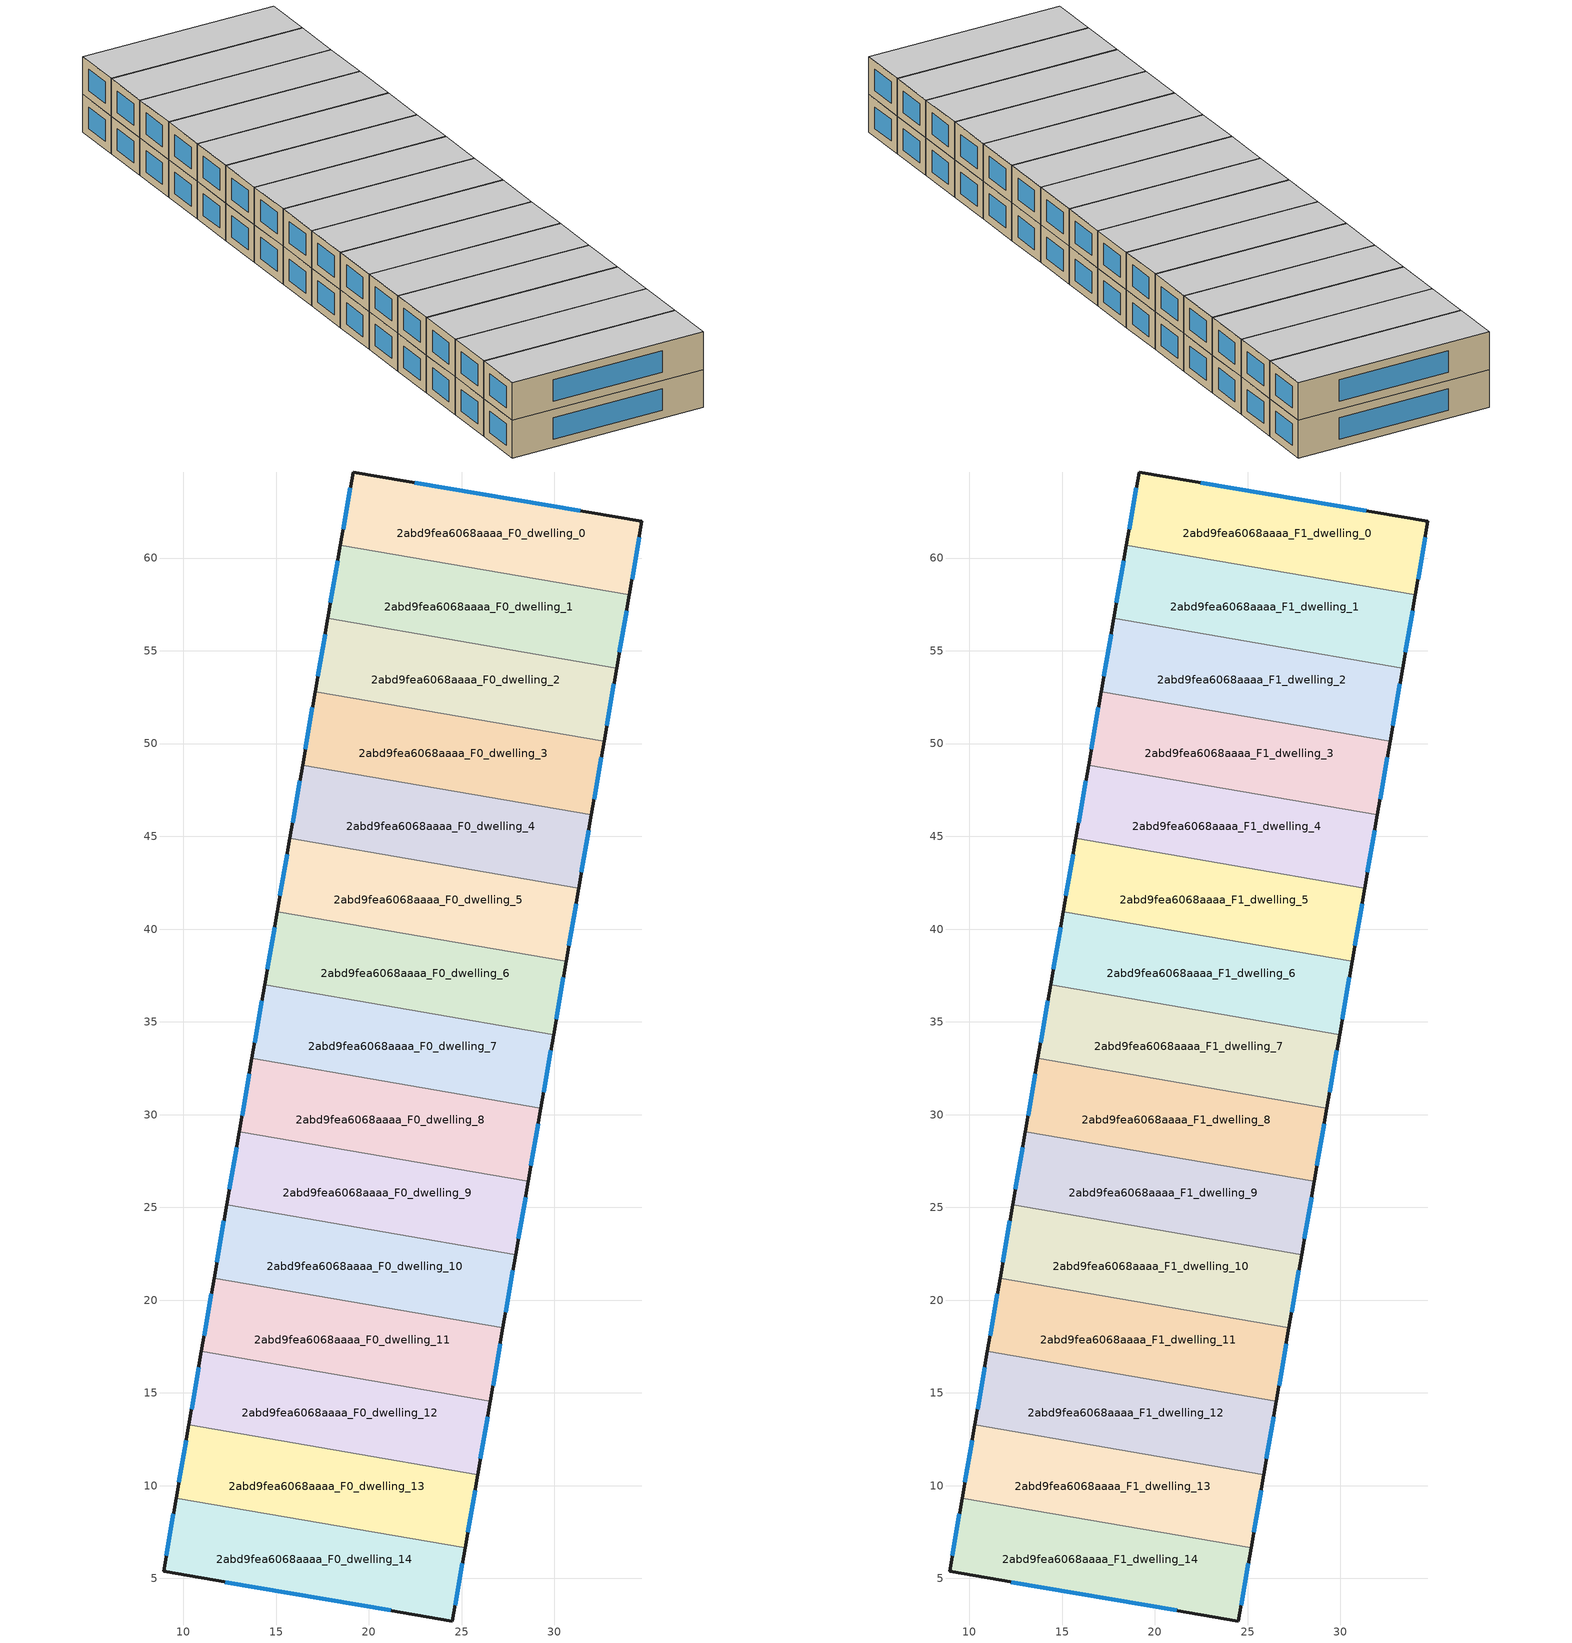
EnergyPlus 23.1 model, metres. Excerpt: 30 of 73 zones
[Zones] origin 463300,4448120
2abd9fea6068aaaa_F0_dwelling_0
 floor ground (EU_floor_Construction): 34.72,61.98 34.03,58.01 18.46,60.7 19.14,64.64 z0
 wall outside (EU_wall_Construction): 34.03,58.01 34.72,61.98 19.14,64.64 18.46,60.7 z0:3
 wall to 2abd9fea6068aaaa_F0_dwelling_1 (EU_wall_Construction): 18.46,60.7 34.03,58.01 z0:3
 window (EU_Window_Construction): 19,63.79 18.61,61.54 / 31.38,62.55 22.48,64.07 / 34.18,58.86 34.57,61.13 z0.64:2.36
2abd9fea6068aaaa_F0_dwelling_1
 floor ground (EU_floor_Construction): 34.03,58.01 33.35,54.06 17.78,56.75 18.46,60.7 z0
 wall outside (EU_wall_Construction): 33.35,54.06 34.03,58.01 / 18.46,60.7 17.78,56.75 z0:3
 wall to 2abd9fea6068aaaa_F0_dwelling_2 (EU_wall_Construction): 17.78,56.75 33.35,54.06 z0:3
 window (EU_Window_Construction): 33.5,54.91 33.89,57.17 / 18.32,59.85 17.93,57.59 z0.64:2.36
2abd9fea6068aaaa_F0_dwelling_10
 floor ground (EU_floor_Construction): 27.91,22.46 27.22,18.51 11.65,21.19 12.33,25.14 z0
 wall outside (EU_wall_Construction): 27.22,18.51 27.91,22.46 / 12.33,25.14 11.65,21.19 z0:3
 wall to 2abd9fea6068aaaa_F0_dwelling_9 (EU_wall_Construction): 27.91,22.46 12.33,25.14 z0:3
 wall to 2abd9fea6068aaaa_F0_dwelling_11 (EU_wall_Construction): 11.65,21.19 27.22,18.51 z0:3
 window (EU_Window_Construction): 27.37,19.35 27.76,21.61 / 12.19,24.29 11.8,22.04 z0.64:2.36
2abd9fea6068aaaa_F0_dwelling_11
 floor ground (EU_floor_Construction): 27.22,18.51 26.54,14.55 10.97,17.24 11.65,21.19 z0
 wall outside (EU_wall_Construction): 26.54,14.55 27.22,18.51 / 11.65,21.19 10.97,17.24 z0:3
 wall to 2abd9fea6068aaaa_F0_dwelling_12 (EU_wall_Construction): 10.97,17.24 26.54,14.55 z0:3
 window (EU_Window_Construction): 26.69,15.4 27.08,17.66 / 11.51,20.34 11.12,18.09 z0.64:2.36
2abd9fea6068aaaa_F0_dwelling_12
 floor ground (EU_floor_Construction): 26.54,14.55 25.86,10.61 10.29,13.29 10.97,17.24 z0
 wall outside (EU_wall_Construction): 25.86,10.61 26.54,14.55 / 10.97,17.24 10.29,13.29 z0:3
 wall to 2abd9fea6068aaaa_F0_dwelling_13 (EU_wall_Construction): 10.29,13.29 25.86,10.61 z0:3
 window (EU_Window_Construction): 26.01,11.45 26.4,13.71 / 10.83,16.39 10.44,14.14 z0.64:2.36
2abd9fea6068aaaa_F0_dwelling_13
 floor ground (EU_floor_Construction): 25.86,10.61 25.18,6.65 9.61,9.34 10.29,13.29 z0
 wall outside (EU_wall_Construction): 25.18,6.65 25.86,10.61 / 10.29,13.29 9.61,9.34 z0:3
 wall to 2abd9fea6068aaaa_F0_dwelling_14 (EU_wall_Construction): 9.61,9.34 25.18,6.65 z0:3
 window (EU_Window_Construction): 25.33,7.5 25.72,9.76 / 10.14,12.44 9.75,10.18 z0.64:2.36
2abd9fea6068aaaa_F0_dwelling_14
 floor ground (EU_floor_Construction): 25.18,6.65 24.5,2.71 8.93,5.38 9.61,9.34 z0
 wall outside (EU_wall_Construction): 9.61,9.34 8.93,5.38 24.5,2.71 25.18,6.65 z0:3
 window (EU_Window_Construction): 24.65,3.55 25.04,5.81 / 12.26,4.81 21.17,3.28 / 9.46,8.49 9.07,6.23 z0.64:2.36
2abd9fea6068aaaa_F0_dwelling_2
 floor ground (EU_floor_Construction): 33.35,54.06 32.67,50.11 17.1,52.8 17.78,56.75 z0
 wall outside (EU_wall_Construction): 32.67,50.11 33.35,54.06 / 17.78,56.75 17.1,52.8 z0:3
 wall to 2abd9fea6068aaaa_F0_dwelling_3 (EU_wall_Construction): 17.1,52.8 32.67,50.11 z0:3
 window (EU_Window_Construction): 32.82,50.96 33.21,53.22 / 17.64,55.9 17.25,53.64 z0.64:2.36
2abd9fea6068aaaa_F0_dwelling_3
 floor ground (EU_floor_Construction): 32.67,50.11 31.99,46.16 16.42,48.84 17.1,52.8 z0
 wall outside (EU_wall_Construction): 31.99,46.16 32.67,50.11 / 17.1,52.8 16.42,48.84 z0:3
 wall to 2abd9fea6068aaaa_F0_dwelling_4 (EU_wall_Construction): 16.42,48.84 31.99,46.16 z0:3
 window (EU_Window_Construction): 32.14,47.01 32.53,49.27 / 16.95,51.95 16.56,49.69 z0.64:2.36
2abd9fea6068aaaa_F0_dwelling_4
 floor ground (EU_floor_Construction): 31.99,46.16 31.31,42.21 15.74,44.89 16.42,48.84 z0
 wall outside (EU_wall_Construction): 31.31,42.21 31.99,46.16 / 16.42,48.84 15.74,44.89 z0:3
 wall to 2abd9fea6068aaaa_F0_dwelling_5 (EU_wall_Construction): 15.74,44.89 31.31,42.21 z0:3
 window (EU_Window_Construction): 31.46,43.06 31.84,45.32 / 16.27,48 15.88,45.74 z0.64:2.36
2abd9fea6068aaaa_F0_dwelling_5
 floor ground (EU_floor_Construction): 31.31,42.21 30.63,38.26 15.06,40.94 15.74,44.89 z0
 wall outside (EU_wall_Construction): 30.63,38.26 31.31,42.21 / 15.74,44.89 15.06,40.94 z0:3
 wall to 2abd9fea6068aaaa_F0_dwelling_6 (EU_wall_Construction): 15.06,40.94 30.63,38.26 z0:3
 window (EU_Window_Construction): 30.77,39.11 31.16,41.36 / 15.59,44.05 15.2,41.79 z0.64:2.36
2abd9fea6068aaaa_F0_dwelling_6
 floor ground (EU_floor_Construction): 30.63,38.26 29.95,34.31 14.38,36.99 15.06,40.94 z0
 wall outside (EU_wall_Construction): 29.95,34.31 30.63,38.26 / 15.06,40.94 14.38,36.99 z0:3
 wall to 2abd9fea6068aaaa_F0_dwelling_7 (EU_wall_Construction): 14.38,36.99 29.95,34.31 z0:3
 window (EU_Window_Construction): 30.09,35.16 30.48,37.41 / 14.91,40.1 14.52,37.84 z0.64:2.36
2abd9fea6068aaaa_F0_dwelling_7
 floor ground (EU_floor_Construction): 29.95,34.31 29.27,30.36 13.7,33.04 14.38,36.99 z0
 wall outside (EU_wall_Construction): 29.27,30.36 29.95,34.31 / 14.38,36.99 13.7,33.04 z0:3
 wall to 2abd9fea6068aaaa_F0_dwelling_8 (EU_wall_Construction): 13.7,33.04 29.27,30.36 z0:3
 window (EU_Window_Construction): 29.41,31.2 29.8,33.46 / 14.23,36.15 13.84,33.89 z0.64:2.36
2abd9fea6068aaaa_F0_dwelling_8
 floor ground (EU_floor_Construction): 29.27,30.36 28.59,26.41 13.01,29.09 13.7,33.04 z0
 wall outside (EU_wall_Construction): 28.59,26.41 29.27,30.36 / 13.7,33.04 13.01,29.09 z0:3
 wall to 2abd9fea6068aaaa_F0_dwelling_9 (EU_wall_Construction): 13.01,29.09 28.59,26.41 z0:3
 window (EU_Window_Construction): 28.73,27.25 29.12,29.51 / 13.55,32.2 13.16,29.94 z0.64:2.36
2abd9fea6068aaaa_F0_dwelling_9
 floor ground (EU_floor_Construction): 28.59,26.41 27.91,22.46 12.33,25.14 13.01,29.09 z0
 wall outside (EU_wall_Construction): 27.91,22.46 28.59,26.41 / 13.01,29.09 12.33,25.14 z0:3
 window (EU_Window_Construction): 28.05,23.3 28.44,25.56 / 12.87,28.25 12.48,25.99 z0.64:2.36
2abd9fea6068aaaa_F1_dwelling_0
 floor to 2abd9fea6068aaaa_F0_dwelling_0 (EU_floor_Construction): 34.72,61.98 34.03,58.01 18.46,60.7 19.14,64.64 z3
 wall outside (EU_wall_Construction): 34.03,58.01 34.72,61.98 19.14,64.64 18.46,60.7 z3:6
 wall to 2abd9fea6068aaaa_F1_dwelling_1 (EU_wall_Construction): 18.46,60.7 34.03,58.01 z3:6
 window (EU_Window_Construction): 19,63.79 18.61,61.54 / 31.38,62.55 22.48,64.07 / 34.18,58.86 34.57,61.13 z3.64:5.36
 ceiling to 2abd9fea6068aaaa_F2_dwelling_0 (EU_floor_Construction): 34.03,58.01 34.72,61.98 19.14,64.64 18.46,60.7 z6
2abd9fea6068aaaa_F1_dwelling_1
 floor to 2abd9fea6068aaaa_F0_dwelling_1 (EU_floor_Construction): 34.03,58.01 33.35,54.06 17.78,56.75 18.46,60.7 z3
 wall outside (EU_wall_Construction): 33.35,54.06 34.03,58.01 / 18.46,60.7 17.78,56.75 z3:6
 wall to 2abd9fea6068aaaa_F1_dwelling_2 (EU_wall_Construction): 17.78,56.75 33.35,54.06 z3:6
 window (EU_Window_Construction): 33.5,54.91 33.89,57.17 / 18.32,59.85 17.93,57.59 z3.64:5.36
 ceiling to 2abd9fea6068aaaa_F2_dwelling_1 (EU_floor_Construction): 33.35,54.06 34.03,58.01 18.46,60.7 17.78,56.75 z6
2abd9fea6068aaaa_F1_dwelling_10
 floor to 2abd9fea6068aaaa_F0_dwelling_10 (EU_floor_Construction): 27.91,22.46 27.22,18.51 11.65,21.19 12.33,25.14 z3
 wall outside (EU_wall_Construction): 27.22,18.51 27.91,22.46 / 12.33,25.14 11.65,21.19 z3:6
 wall to 2abd9fea6068aaaa_F1_dwelling_9 (EU_wall_Construction): 27.91,22.46 12.33,25.14 z3:6
 wall to 2abd9fea6068aaaa_F1_dwelling_11 (EU_wall_Construction): 11.65,21.19 27.22,18.51 z3:6
 window (EU_Window_Construction): 27.37,19.35 27.76,21.61 / 12.19,24.29 11.8,22.04 z3.64:5.36
 ceiling to 2abd9fea6068aaaa_F2_dwelling_10 (EU_floor_Construction): 27.22,18.51 27.91,22.46 12.33,25.14 11.65,21.19 z6
2abd9fea6068aaaa_F1_dwelling_11
 floor to 2abd9fea6068aaaa_F0_dwelling_11 (EU_floor_Construction): 27.22,18.51 26.54,14.55 10.97,17.24 11.65,21.19 z3
 wall outside (EU_wall_Construction): 26.54,14.55 27.22,18.51 / 11.65,21.19 10.97,17.24 z3:6
 wall to 2abd9fea6068aaaa_F1_dwelling_12 (EU_wall_Construction): 10.97,17.24 26.54,14.55 z3:6
 window (EU_Window_Construction): 26.69,15.4 27.08,17.66 / 11.51,20.34 11.12,18.09 z3.64:5.36
 ceiling to 2abd9fea6068aaaa_F2_dwelling_11 (EU_floor_Construction): 26.54,14.55 27.22,18.51 11.65,21.19 10.97,17.24 z6
2abd9fea6068aaaa_F1_dwelling_12
 floor to 2abd9fea6068aaaa_F0_dwelling_12 (EU_floor_Construction): 26.54,14.55 25.86,10.61 10.29,13.29 10.97,17.24 z3
 wall outside (EU_wall_Construction): 25.86,10.61 26.54,14.55 / 10.97,17.24 10.29,13.29 z3:6
 wall to 2abd9fea6068aaaa_F1_dwelling_13 (EU_wall_Construction): 10.29,13.29 25.86,10.61 z3:6
 window (EU_Window_Construction): 26.01,11.45 26.4,13.71 / 10.83,16.39 10.44,14.14 z3.64:5.36
 ceiling to 2abd9fea6068aaaa_F2_dwelling_12 (EU_floor_Construction): 25.86,10.61 26.54,14.55 10.97,17.24 10.29,13.29 z6
2abd9fea6068aaaa_F1_dwelling_13
 floor to 2abd9fea6068aaaa_F0_dwelling_13 (EU_floor_Construction): 25.86,10.61 25.18,6.65 9.61,9.34 10.29,13.29 z3
 wall outside (EU_wall_Construction): 25.18,6.65 25.86,10.61 / 10.29,13.29 9.61,9.34 z3:6
 wall to 2abd9fea6068aaaa_F1_dwelling_14 (EU_wall_Construction): 9.61,9.34 25.18,6.65 z3:6
 window (EU_Window_Construction): 25.33,7.5 25.72,9.76 / 10.14,12.44 9.75,10.18 z3.64:5.36
 ceiling to 2abd9fea6068aaaa_F2_dwelling_13 (EU_floor_Construction): 25.18,6.65 25.86,10.61 10.29,13.29 9.61,9.34 z6
2abd9fea6068aaaa_F1_dwelling_14
 floor to 2abd9fea6068aaaa_F0_dwelling_14 (EU_floor_Construction): 25.18,6.65 24.5,2.71 8.93,5.38 9.61,9.34 z3
 wall outside (EU_wall_Construction): 9.61,9.34 8.93,5.38 24.5,2.71 25.18,6.65 z3:6
 window (EU_Window_Construction): 24.65,3.55 25.04,5.81 / 12.26,4.81 21.17,3.28 / 9.46,8.49 9.07,6.23 z3.64:5.36
 ceiling to 2abd9fea6068aaaa_F2_dwelling_14 (EU_floor_Construction): 24.5,2.71 25.18,6.65 9.61,9.34 8.93,5.38 z6
2abd9fea6068aaaa_F1_dwelling_2
 floor to 2abd9fea6068aaaa_F0_dwelling_2 (EU_floor_Construction): 33.35,54.06 32.67,50.11 17.1,52.8 17.78,56.75 z3
 wall outside (EU_wall_Construction): 32.67,50.11 33.35,54.06 / 17.78,56.75 17.1,52.8 z3:6
 wall to 2abd9fea6068aaaa_F1_dwelling_3 (EU_wall_Construction): 17.1,52.8 32.67,50.11 z3:6
 window (EU_Window_Construction): 32.82,50.96 33.21,53.22 / 17.64,55.9 17.25,53.64 z3.64:5.36
 ceiling to 2abd9fea6068aaaa_F2_dwelling_2 (EU_floor_Construction): 32.67,50.11 33.35,54.06 17.78,56.75 17.1,52.8 z6
2abd9fea6068aaaa_F1_dwelling_3
 floor to 2abd9fea6068aaaa_F0_dwelling_3 (EU_floor_Construction): 32.67,50.11 31.99,46.16 16.42,48.84 17.1,52.8 z3
 wall outside (EU_wall_Construction): 31.99,46.16 32.67,50.11 / 17.1,52.8 16.42,48.84 z3:6
 wall to 2abd9fea6068aaaa_F1_dwelling_4 (EU_wall_Construction): 16.42,48.84 31.99,46.16 z3:6
 window (EU_Window_Construction): 32.14,47.01 32.53,49.27 / 16.95,51.95 16.56,49.69 z3.64:5.36
 ceiling to 2abd9fea6068aaaa_F2_dwelling_3 (EU_floor_Construction): 31.99,46.16 32.67,50.11 17.1,52.8 16.42,48.84 z6
2abd9fea6068aaaa_F1_dwelling_4
 floor to 2abd9fea6068aaaa_F0_dwelling_4 (EU_floor_Construction): 31.99,46.16 31.31,42.21 15.74,44.89 16.42,48.84 z3
 wall outside (EU_wall_Construction): 31.31,42.21 31.99,46.16 / 16.42,48.84 15.74,44.89 z3:6
 wall to 2abd9fea6068aaaa_F1_dwelling_5 (EU_wall_Construction): 15.74,44.89 31.31,42.21 z3:6
 window (EU_Window_Construction): 31.46,43.06 31.84,45.32 / 16.27,48 15.88,45.74 z3.64:5.36
 ceiling to 2abd9fea6068aaaa_F2_dwelling_4 (EU_floor_Construction): 31.31,42.21 31.99,46.16 16.42,48.84 15.74,44.89 z6
2abd9fea6068aaaa_F1_dwelling_5
 floor to 2abd9fea6068aaaa_F0_dwelling_5 (EU_floor_Construction): 31.31,42.21 30.63,38.26 15.06,40.94 15.74,44.89 z3
 wall outside (EU_wall_Construction): 30.63,38.26 31.31,42.21 / 15.74,44.89 15.06,40.94 z3:6
 wall to 2abd9fea6068aaaa_F1_dwelling_6 (EU_wall_Construction): 15.06,40.94 30.63,38.26 z3:6
 window (EU_Window_Construction): 30.77,39.11 31.16,41.36 / 15.59,44.05 15.2,41.79 z3.64:5.36
 ceiling to 2abd9fea6068aaaa_F2_dwelling_5 (EU_floor_Construction): 30.63,38.26 31.31,42.21 15.74,44.89 15.06,40.94 z6
2abd9fea6068aaaa_F1_dwelling_6
 floor to 2abd9fea6068aaaa_F0_dwelling_6 (EU_floor_Construction): 30.63,38.26 29.95,34.31 14.38,36.99 15.06,40.94 z3
 wall outside (EU_wall_Construction): 29.95,34.31 30.63,38.26 / 15.06,40.94 14.38,36.99 z3:6
 wall to 2abd9fea6068aaaa_F1_dwelling_7 (EU_wall_Construction): 14.38,36.99 29.95,34.31 z3:6
 window (EU_Window_Construction): 30.09,35.16 30.48,37.41 / 14.91,40.1 14.52,37.84 z3.64:5.36
 ceiling to 2abd9fea6068aaaa_F2_dwelling_6 (EU_floor_Construction): 29.95,34.31 30.63,38.26 15.06,40.94 14.38,36.99 z6
2abd9fea6068aaaa_F1_dwelling_7
 floor to 2abd9fea6068aaaa_F0_dwelling_7 (EU_floor_Construction): 29.95,34.31 29.27,30.36 13.7,33.04 14.38,36.99 z3
 wall outside (EU_wall_Construction): 29.27,30.36 29.95,34.31 / 14.38,36.99 13.7,33.04 z3:6
 wall to 2abd9fea6068aaaa_F1_dwelling_8 (EU_wall_Construction): 13.7,33.04 29.27,30.36 z3:6
 window (EU_Window_Construction): 29.41,31.2 29.8,33.46 / 14.23,36.15 13.84,33.89 z3.64:5.36
 ceiling to 2abd9fea6068aaaa_F2_dwelling_7 (EU_floor_Construction): 29.27,30.36 29.95,34.31 14.38,36.99 13.7,33.04 z6
2abd9fea6068aaaa_F1_dwelling_8
 floor to 2abd9fea6068aaaa_F0_dwelling_8 (EU_floor_Construction): 29.27,30.36 28.59,26.41 13.01,29.09 13.7,33.04 z3
 wall outside (EU_wall_Construction): 28.59,26.41 29.27,30.36 / 13.7,33.04 13.01,29.09 z3:6
 wall to 2abd9fea6068aaaa_F1_dwelling_9 (EU_wall_Construction): 13.01,29.09 28.59,26.41 z3:6
 window (EU_Window_Construction): 28.73,27.25 29.12,29.51 / 13.55,32.2 13.16,29.94 z3.64:5.36
 ceiling to 2abd9fea6068aaaa_F2_dwelling_8 (EU_floor_Construction): 28.59,26.41 29.27,30.36 13.7,33.04 13.01,29.09 z6
2abd9fea6068aaaa_F1_dwelling_9
 floor to 2abd9fea6068aaaa_F0_dwelling_9 (EU_floor_Construction): 28.59,26.41 27.91,22.46 12.33,25.14 13.01,29.09 z3
 wall outside (EU_wall_Construction): 27.91,22.46 28.59,26.41 / 13.01,29.09 12.33,25.14 z3:6
 window (EU_Window_Construction): 28.05,23.3 28.44,25.56 / 12.87,28.25 12.48,25.99 z3.64:5.36
 ceiling to 2abd9fea6068aaaa_F2_dwelling_9 (EU_floor_Construction): 27.91,22.46 28.59,26.41 13.01,29.09 12.33,25.14 z6
[Building]
EU S2 Campaign: North Axis=0; Terrain=City; Solar Distribution=FullExterior
[Site:Location]
Yerevan-Zvartnots.Intl.AP: Latitude=40.15; Longitude=44.383; Time Zone=4; Elevation=854
[SizingPeriod:WeatherFileDays]
AnnualSizingPeriod: Begin Month=1; Begin Day of Month=1; End Month=12; End Day of Month=31; Day of Week for Start Day=Monday; Use Weather File Daylight Saving Period=No; Use Weather File Rain and Snow Indicators=No
[MATERIAL]
EU_InternalMass_Material: Roughness=MediumRough; Thickness=0.1; Conductivity=1; Density=1800; Specific Heat=900; Thermal Absorptance=0.9; Solar Absorptance=0.7; Visible Absorptance=0.7
[MATERIAL:NOMASS] Roughness=MediumRough; Thermal Absorptance=0.9; Solar Absorptance=0.7; Visible Absorptance=0.7
Name | Thermal Resistance
EU_wall_NoMass | 1.05043
EU_floor_NoMass | 0.478065
[WINDOWMATERIAL:SIMPLEGLAZINGSYSTEM]
EU_Window_SimpleGlazing: UFactor=2.5566; Solar Heat Gain Coefficient=0.75; Visible Transmittance=0.75
[CONSTRUCTION]
EU_wall_Construction: EU_wall_NoMass
EU_floor_Construction: EU_floor_NoMass
EU_Window_Construction: EU_Window_SimpleGlazing
EU_InternalMass_Construction: EU_InternalMass_Material
[ZONE] Type=1; Multiplier=1; Ceiling Height=autocalculate; Floor Area=autocalculate; Part of Total Floor Area=Yes
Name | Volume
2abd9fea6068aaaa_F0_dwelling_0; 2abd9fea6068aaaa_F1_dwelling_0; 2abd9fea6068aaaa_F0_dwelling_4; 2abd9fea6068aaaa_F1_dwelling_4 | 190.046
2abd9fea6068aaaa_F0_dwelling_1; 2abd9fea6068aaaa_F1_dwelling_1; 2abd9fea6068aaaa_F0_dwelling_3; 2abd9fea6068aaaa_F1_dwelling_3 | 190.045
2abd9fea6068aaaa_F0_dwelling_10; 2abd9fea6068aaaa_F1_dwelling_10; 2abd9fea6068aaaa_F0_dwelling_6; 2abd9fea6068aaaa_F1_dwelling_6 | 190.059
2abd9fea6068aaaa_F0_dwelling_11; 2abd9fea6068aaaa_F1_dwelling_11 | 190.06
2abd9fea6068aaaa_F0_dwelling_12; 2abd9fea6068aaaa_F1_dwelling_12 | 190.024
2abd9fea6068aaaa_F0_dwelling_13; 2abd9fea6068aaaa_F1_dwelling_13 | 190.07
2abd9fea6068aaaa_F0_dwelling_14; 2abd9fea6068aaaa_F1_dwelling_14 | 190.048
2abd9fea6068aaaa_F0_dwelling_2; 2abd9fea6068aaaa_F1_dwelling_2 | 190.044
2abd9fea6068aaaa_F0_dwelling_5; 2abd9fea6068aaaa_F1_dwelling_5 | 190.034
2abd9fea6068aaaa_F0_dwelling_7; 2abd9fea6068aaaa_F1_dwelling_7; 2abd9fea6068aaaa_F0_dwelling_9; 2abd9fea6068aaaa_F1_dwelling_9 | 190.058
2abd9fea6068aaaa_F0_dwelling_8; 2abd9fea6068aaaa_F1_dwelling_8 | 190.012
[INTERNALMASS] Construction=EU_InternalMass_Construction
Name | Zone or ZoneList | Surface Area
2abd9fea6068aaaa_F0_dwelling_0_EU_InternalMass | 2abd9fea6068aaaa_F0_dwelling_0 | 63.3486
2abd9fea6068aaaa_F0_dwelling_1_EU_InternalMass | 2abd9fea6068aaaa_F0_dwelling_1 | 63.3481
2abd9fea6068aaaa_F0_dwelling_2_EU_InternalMass | 2abd9fea6068aaaa_F0_dwelling_2 | 63.3481
2abd9fea6068aaaa_F0_dwelling_3_EU_InternalMass | 2abd9fea6068aaaa_F0_dwelling_3 | 63.3481
2abd9fea6068aaaa_F0_dwelling_4_EU_InternalMass | 2abd9fea6068aaaa_F0_dwelling_4 | 63.3488
2abd9fea6068aaaa_F0_dwelling_5_EU_InternalMass | 2abd9fea6068aaaa_F0_dwelling_5 | 63.3446
2abd9fea6068aaaa_F0_dwelling_6_EU_InternalMass | 2abd9fea6068aaaa_F0_dwelling_6 | 63.3528
2abd9fea6068aaaa_F0_dwelling_7_EU_InternalMass | 2abd9fea6068aaaa_F0_dwelling_7 | 63.3528
2abd9fea6068aaaa_F0_dwelling_8_EU_InternalMass | 2abd9fea6068aaaa_F0_dwelling_8 | 63.3372
2abd9fea6068aaaa_F0_dwelling_9_EU_InternalMass | 2abd9fea6068aaaa_F0_dwelling_9 | 63.3528
2abd9fea6068aaaa_F0_dwelling_10_EU_InternalMass | 2abd9fea6068aaaa_F0_dwelling_10 | 63.3528
2abd9fea6068aaaa_F0_dwelling_11_EU_InternalMass | 2abd9fea6068aaaa_F0_dwelling_11 | 63.3534
2abd9fea6068aaaa_F0_dwelling_12_EU_InternalMass | 2abd9fea6068aaaa_F0_dwelling_12 | 63.3412
2abd9fea6068aaaa_F0_dwelling_13_EU_InternalMass | 2abd9fea6068aaaa_F0_dwelling_13 | 63.3567
2abd9fea6068aaaa_F0_dwelling_14_EU_InternalMass | 2abd9fea6068aaaa_F0_dwelling_14 | 63.3491
2abd9fea6068aaaa_F1_dwelling_0_EU_InternalMass | 2abd9fea6068aaaa_F1_dwelling_0 | 63.3486
2abd9fea6068aaaa_F1_dwelling_1_EU_InternalMass | 2abd9fea6068aaaa_F1_dwelling_1 | 63.3481
2abd9fea6068aaaa_F1_dwelling_2_EU_InternalMass | 2abd9fea6068aaaa_F1_dwelling_2 | 63.3481
2abd9fea6068aaaa_F1_dwelling_3_EU_InternalMass | 2abd9fea6068aaaa_F1_dwelling_3 | 63.3481
2abd9fea6068aaaa_F1_dwelling_4_EU_InternalMass | 2abd9fea6068aaaa_F1_dwelling_4 | 63.3488
2abd9fea6068aaaa_F1_dwelling_5_EU_InternalMass | 2abd9fea6068aaaa_F1_dwelling_5 | 63.3446
2abd9fea6068aaaa_F1_dwelling_6_EU_InternalMass | 2abd9fea6068aaaa_F1_dwelling_6 | 63.3528
2abd9fea6068aaaa_F1_dwelling_7_EU_InternalMass | 2abd9fea6068aaaa_F1_dwelling_7 | 63.3528
2abd9fea6068aaaa_F1_dwelling_8_EU_InternalMass | 2abd9fea6068aaaa_F1_dwelling_8 | 63.3372
2abd9fea6068aaaa_F1_dwelling_9_EU_InternalMass | 2abd9fea6068aaaa_F1_dwelling_9 | 63.3528
2abd9fea6068aaaa_F1_dwelling_10_EU_InternalMass | 2abd9fea6068aaaa_F1_dwelling_10 | 63.3528
2abd9fea6068aaaa_F1_dwelling_11_EU_InternalMass | 2abd9fea6068aaaa_F1_dwelling_11 | 63.3534
2abd9fea6068aaaa_F1_dwelling_12_EU_InternalMass | 2abd9fea6068aaaa_F1_dwelling_12 | 63.3412
2abd9fea6068aaaa_F1_dwelling_13_EU_InternalMass | 2abd9fea6068aaaa_F1_dwelling_13 | 63.3567
2abd9fea6068aaaa_F1_dwelling_14_EU_InternalMass | 2abd9fea6068aaaa_F1_dwelling_14 | 63.3491
[OTHEREQUIPMENT] Fuel Type=Electricity; Design Level Calculation Method=Watts/Area; Power per Zone Floor Area=1; Fraction Latent=0; Fraction Radiant=0; Fraction Lost=0; Carbon Dioxide Generation Rate=0; EndUse Subcategory=EU_Step8_InternalGains
Name | Zone or ZoneList or Space or SpaceList | Schedule
EU_Step8_InternalGain_2abd9fea6068aaaa_F0_dwelling_0_f000 | 2abd9fea6068aaaa_F0_dwelling_0 | EU_Step8_GainSchedule_2abd9fea6068aaaa_F0_dwelling_0_f000
EU_Step8_InternalGain_2abd9fea6068aaaa_F0_dwelling_1_f000 | 2abd9fea6068aaaa_F0_dwelling_1 | EU_Step8_GainSchedule_2abd9fea6068aaaa_F0_dwelling_1_f000
EU_Step8_InternalGain_2abd9fea6068aaaa_F0_dwelling_2_f000 | 2abd9fea6068aaaa_F0_dwelling_2 | EU_Step8_GainSchedule_2abd9fea6068aaaa_F0_dwelling_2_f000
EU_Step8_InternalGain_2abd9fea6068aaaa_F0_dwelling_3_f000 | 2abd9fea6068aaaa_F0_dwelling_3 | EU_Step8_GainSchedule_2abd9fea6068aaaa_F0_dwelling_3_f000
EU_Step8_InternalGain_2abd9fea6068aaaa_F0_dwelling_4_f000 | 2abd9fea6068aaaa_F0_dwelling_4 | EU_Step8_GainSchedule_2abd9fea6068aaaa_F0_dwelling_4_f000
EU_Step8_InternalGain_2abd9fea6068aaaa_F0_dwelling_5_f000 | 2abd9fea6068aaaa_F0_dwelling_5 | EU_Step8_GainSchedule_2abd9fea6068aaaa_F0_dwelling_5_f000
EU_Step8_InternalGain_2abd9fea6068aaaa_F0_dwelling_6_f000 | 2abd9fea6068aaaa_F0_dwelling_6 | EU_Step8_GainSchedule_2abd9fea6068aaaa_F0_dwelling_6_f000
EU_Step8_InternalGain_2abd9fea6068aaaa_F0_dwelling_7_f000 | 2abd9fea6068aaaa_F0_dwelling_7 | EU_Step8_GainSchedule_2abd9fea6068aaaa_F0_dwelling_7_f000
EU_Step8_InternalGain_2abd9fea6068aaaa_F0_dwelling_8_f000 | 2abd9fea6068aaaa_F0_dwelling_8 | EU_Step8_GainSchedule_2abd9fea6068aaaa_F0_dwelling_8_f000
EU_Step8_InternalGain_2abd9fea6068aaaa_F0_dwelling_9_f000 | 2abd9fea6068aaaa_F0_dwelling_9 | EU_Step8_GainSchedule_2abd9fea6068aaaa_F0_dwelling_9_f000
EU_Step8_InternalGain_2abd9fea6068aaaa_F0_dwelling_10_f000 | 2abd9fea6068aaaa_F0_dwelling_10 | EU_Step8_GainSchedule_2abd9fea6068aaaa_F0_dwelling_10_f000
EU_Step8_InternalGain_2abd9fea6068aaaa_F0_dwelling_11_f000 | 2abd9fea6068aaaa_F0_dwelling_11 | EU_Step8_GainSchedule_2abd9fea6068aaaa_F0_dwelling_11_f000
EU_Step8_InternalGain_2abd9fea6068aaaa_F0_dwelling_12_f000 | 2abd9fea6068aaaa_F0_dwelling_12 | EU_Step8_GainSchedule_2abd9fea6068aaaa_F0_dwelling_12_f000
EU_Step8_InternalGain_2abd9fea6068aaaa_F0_dwelling_13_f000 | 2abd9fea6068aaaa_F0_dwelling_13 | EU_Step8_GainSchedule_2abd9fea6068aaaa_F0_dwelling_13_f000
EU_Step8_InternalGain_2abd9fea6068aaaa_F0_dwelling_14_f000 | 2abd9fea6068aaaa_F0_dwelling_14 | EU_Step8_GainSchedule_2abd9fea6068aaaa_F0_dwelling_14_f000
EU_Step8_InternalGain_2abd9fea6068aaaa_F1_dwelling_0_f000 | 2abd9fea6068aaaa_F1_dwelling_0 | EU_Step8_GainSchedule_2abd9fea6068aaaa_F1_dwelling_0_f000
EU_Step8_InternalGain_2abd9fea6068aaaa_F1_dwelling_1_f000 | 2abd9fea6068aaaa_F1_dwelling_1 | EU_Step8_GainSchedule_2abd9fea6068aaaa_F1_dwelling_1_f000
EU_Step8_InternalGain_2abd9fea6068aaaa_F1_dwelling_2_f000 | 2abd9fea6068aaaa_F1_dwelling_2 | EU_Step8_GainSchedule_2abd9fea6068aaaa_F1_dwelling_2_f000
EU_Step8_InternalGain_2abd9fea6068aaaa_F1_dwelling_3_f000 | 2abd9fea6068aaaa_F1_dwelling_3 | EU_Step8_GainSchedule_2abd9fea6068aaaa_F1_dwelling_3_f000
EU_Step8_InternalGain_2abd9fea6068aaaa_F1_dwelling_4_f000 | 2abd9fea6068aaaa_F1_dwelling_4 | EU_Step8_GainSchedule_2abd9fea6068aaaa_F1_dwelling_4_f000
EU_Step8_InternalGain_2abd9fea6068aaaa_F1_dwelling_5_f000 | 2abd9fea6068aaaa_F1_dwelling_5 | EU_Step8_GainSchedule_2abd9fea6068aaaa_F1_dwelling_5_f000
EU_Step8_InternalGain_2abd9fea6068aaaa_F1_dwelling_6_f000 | 2abd9fea6068aaaa_F1_dwelling_6 | EU_Step8_GainSchedule_2abd9fea6068aaaa_F1_dwelling_6_f000
EU_Step8_InternalGain_2abd9fea6068aaaa_F1_dwelling_7_f000 | 2abd9fea6068aaaa_F1_dwelling_7 | EU_Step8_GainSchedule_2abd9fea6068aaaa_F1_dwelling_7_f000
EU_Step8_InternalGain_2abd9fea6068aaaa_F1_dwelling_8_f000 | 2abd9fea6068aaaa_F1_dwelling_8 | EU_Step8_GainSchedule_2abd9fea6068aaaa_F1_dwelling_8_f000
EU_Step8_InternalGain_2abd9fea6068aaaa_F1_dwelling_9_f000 | 2abd9fea6068aaaa_F1_dwelling_9 | EU_Step8_GainSchedule_2abd9fea6068aaaa_F1_dwelling_9_f000
EU_Step8_InternalGain_2abd9fea6068aaaa_F1_dwelling_10_f000 | 2abd9fea6068aaaa_F1_dwelling_10 | EU_Step8_GainSchedule_2abd9fea6068aaaa_F1_dwelling_10_f000
EU_Step8_InternalGain_2abd9fea6068aaaa_F1_dwelling_11_f000 | 2abd9fea6068aaaa_F1_dwelling_11 | EU_Step8_GainSchedule_2abd9fea6068aaaa_F1_dwelling_11_f000
EU_Step8_InternalGain_2abd9fea6068aaaa_F1_dwelling_12_f000 | 2abd9fea6068aaaa_F1_dwelling_12 | EU_Step8_GainSchedule_2abd9fea6068aaaa_F1_dwelling_12_f000
EU_Step8_InternalGain_2abd9fea6068aaaa_F1_dwelling_13_f000 | 2abd9fea6068aaaa_F1_dwelling_13 | EU_Step8_GainSchedule_2abd9fea6068aaaa_F1_dwelling_13_f000
EU_Step8_InternalGain_2abd9fea6068aaaa_F1_dwelling_14_f000 | 2abd9fea6068aaaa_F1_dwelling_14 | EU_Step8_GainSchedule_2abd9fea6068aaaa_F1_dwelling_14_f000
[ZONEVENTILATION:DESIGNFLOWRATE] Schedule=EU_AlwaysOn; Design Flow Rate Calculation Method=AirChanges/Hour; Air Changes per Hour=0.557805; Ventilation Type=Natural; Fan Pressure Rise=0; Fan Total Efficiency=1; Constant Term Coefficient=1; Temperature Term Coefficient=0; Velocity Term Coefficient=0; Velocity Squared Term Coefficient=0; Minimum Indoor Temperature=-100; Maximum Indoor Temperature=100; Delta Temperature=-100; Minimum Outdoor Temperature=-100; Maximum Outdoor Temperature=100; Maximum Wind Speed=40
Name | Zone or ZoneList or Space or SpaceList
EU_ConstantAir_2abd9fea6068aaaa_F0_dwelling_0 | 2abd9fea6068aaaa_F0_dwelling_0
EU_ConstantAir_2abd9fea6068aaaa_F0_dwelling_1 | 2abd9fea6068aaaa_F0_dwelling_1
EU_ConstantAir_2abd9fea6068aaaa_F0_dwelling_2 | 2abd9fea6068aaaa_F0_dwelling_2
EU_ConstantAir_2abd9fea6068aaaa_F0_dwelling_3 | 2abd9fea6068aaaa_F0_dwelling_3
EU_ConstantAir_2abd9fea6068aaaa_F0_dwelling_4 | 2abd9fea6068aaaa_F0_dwelling_4
EU_ConstantAir_2abd9fea6068aaaa_F0_dwelling_5 | 2abd9fea6068aaaa_F0_dwelling_5
EU_ConstantAir_2abd9fea6068aaaa_F0_dwelling_6 | 2abd9fea6068aaaa_F0_dwelling_6
EU_ConstantAir_2abd9fea6068aaaa_F0_dwelling_7 | 2abd9fea6068aaaa_F0_dwelling_7
EU_ConstantAir_2abd9fea6068aaaa_F0_dwelling_8 | 2abd9fea6068aaaa_F0_dwelling_8
EU_ConstantAir_2abd9fea6068aaaa_F0_dwelling_9 | 2abd9fea6068aaaa_F0_dwelling_9
EU_ConstantAir_2abd9fea6068aaaa_F0_dwelling_10 | 2abd9fea6068aaaa_F0_dwelling_10
EU_ConstantAir_2abd9fea6068aaaa_F0_dwelling_11 | 2abd9fea6068aaaa_F0_dwelling_11
EU_ConstantAir_2abd9fea6068aaaa_F0_dwelling_12 | 2abd9fea6068aaaa_F0_dwelling_12
EU_ConstantAir_2abd9fea6068aaaa_F0_dwelling_13 | 2abd9fea6068aaaa_F0_dwelling_13
EU_ConstantAir_2abd9fea6068aaaa_F0_dwelling_14 | 2abd9fea6068aaaa_F0_dwelling_14
EU_ConstantAir_2abd9fea6068aaaa_F1_dwelling_0 | 2abd9fea6068aaaa_F1_dwelling_0
EU_ConstantAir_2abd9fea6068aaaa_F1_dwelling_1 | 2abd9fea6068aaaa_F1_dwelling_1
EU_ConstantAir_2abd9fea6068aaaa_F1_dwelling_2 | 2abd9fea6068aaaa_F1_dwelling_2
EU_ConstantAir_2abd9fea6068aaaa_F1_dwelling_3 | 2abd9fea6068aaaa_F1_dwelling_3
EU_ConstantAir_2abd9fea6068aaaa_F1_dwelling_4 | 2abd9fea6068aaaa_F1_dwelling_4
EU_ConstantAir_2abd9fea6068aaaa_F1_dwelling_5 | 2abd9fea6068aaaa_F1_dwelling_5
EU_ConstantAir_2abd9fea6068aaaa_F1_dwelling_6 | 2abd9fea6068aaaa_F1_dwelling_6
EU_ConstantAir_2abd9fea6068aaaa_F1_dwelling_7 | 2abd9fea6068aaaa_F1_dwelling_7
EU_ConstantAir_2abd9fea6068aaaa_F1_dwelling_8 | 2abd9fea6068aaaa_F1_dwelling_8
EU_ConstantAir_2abd9fea6068aaaa_F1_dwelling_9 | 2abd9fea6068aaaa_F1_dwelling_9
EU_ConstantAir_2abd9fea6068aaaa_F1_dwelling_10 | 2abd9fea6068aaaa_F1_dwelling_10
EU_ConstantAir_2abd9fea6068aaaa_F1_dwelling_11 | 2abd9fea6068aaaa_F1_dwelling_11
EU_ConstantAir_2abd9fea6068aaaa_F1_dwelling_12 | 2abd9fea6068aaaa_F1_dwelling_12
EU_ConstantAir_2abd9fea6068aaaa_F1_dwelling_13 | 2abd9fea6068aaaa_F1_dwelling_13
EU_ConstantAir_2abd9fea6068aaaa_F1_dwelling_14 | 2abd9fea6068aaaa_F1_dwelling_14
[HVACTEMPLATE:THERMOSTAT] Constant Heating Setpoint=20; Constant Cooling Setpoint=50
EU_HeatOnly_2abd9fea6068aaaa_F0_dwelling_0; EU_HeatOnly_2abd9fea6068aaaa_F0_dwelling_1; EU_HeatOnly_2abd9fea6068aaaa_F0_dwelling_2; EU_HeatOnly_2abd9fea6068aaaa_F0_dwelling_3; EU_HeatOnly_2abd9fea6068aaaa_F0_dwelling_4; EU_HeatOnly_2abd9fea6068aaaa_F0_dwelling_5; EU_HeatOnly_2abd9fea6068aaaa_F0_dwelling_6; EU_HeatOnly_2abd9fea6068aaaa_F0_dwelling_7; EU_HeatOnly_2abd9fea6068aaaa_F0_dwelling_8; EU_HeatOnly_2abd9fea6068aaaa_F0_dwelling_9; EU_HeatOnly_2abd9fea6068aaaa_F0_dwelling_10; EU_HeatOnly_2abd9fea6068aaaa_F0_dwelling_11; EU_HeatOnly_2abd9fea6068aaaa_F0_dwelling_12; EU_HeatOnly_2abd9fea6068aaaa_F0_dwelling_13; EU_HeatOnly_2abd9fea6068aaaa_F0_dwelling_14; EU_HeatOnly_2abd9fea6068aaaa_F1_dwelling_0; EU_HeatOnly_2abd9fea6068aaaa_F1_dwelling_1; EU_HeatOnly_2abd9fea6068aaaa_F1_dwelling_2; EU_HeatOnly_2abd9fea6068aaaa_F1_dwelling_3; EU_HeatOnly_2abd9fea6068aaaa_F1_dwelling_4; EU_HeatOnly_2abd9fea6068aaaa_F1_dwelling_5; EU_HeatOnly_2abd9fea6068aaaa_F1_dwelling_6; EU_HeatOnly_2abd9fea6068aaaa_F1_dwelling_7; EU_HeatOnly_2abd9fea6068aaaa_F1_dwelling_8; EU_HeatOnly_2abd9fea6068aaaa_F1_dwelling_9; EU_HeatOnly_2abd9fea6068aaaa_F1_dwelling_10; EU_HeatOnly_2abd9fea6068aaaa_F1_dwelling_11; EU_HeatOnly_2abd9fea6068aaaa_F1_dwelling_12; EU_HeatOnly_2abd9fea6068aaaa_F1_dwelling_13; EU_HeatOnly_2abd9fea6068aaaa_F1_dwelling_14; EU_HeatOnly_2abd9fea6068aaaa_F2_dwelling_0; EU_HeatOnly_2abd9fea6068aaaa_F2_dwelling_1; EU_HeatOnly_2abd9fea6068aaaa_F2_dwelling_2; EU_HeatOnly_2abd9fea6068aaaa_F2_dwelling_3; EU_HeatOnly_2abd9fea6068aaaa_F2_dwelling_4; EU_HeatOnly_2abd9fea6068aaaa_F2_dwelling_5; EU_HeatOnly_2abd9fea6068aaaa_F2_dwelling_6; EU_HeatOnly_2abd9fea6068aaaa_F2_dwelling_7; EU_HeatOnly_2abd9fea6068aaaa_F2_dwelling_8; EU_HeatOnly_2abd9fea6068aaaa_F2_dwelling_9; EU_HeatOnly_2abd9fea6068aaaa_F2_dwelling_10; EU_HeatOnly_2abd9fea6068aaaa_F2_dwelling_11; EU_HeatOnly_2abd9fea6068aaaa_F2_dwelling_12; EU_HeatOnly_2abd9fea6068aaaa_F2_dwelling_13; EU_HeatOnly_2abd9fea6068aaaa_F2_dwelling_14; EU_HeatOnly_2abd9fea6068aaaa_F3_dwelling_0; EU_HeatOnly_2abd9fea6068aaaa_F3_dwelling_1; EU_HeatOnly_2abd9fea6068aaaa_F3_dwelling_2; EU_HeatOnly_2abd9fea6068aaaa_F3_dwelling_3; EU_HeatOnly_2abd9fea6068aaaa_F3_dwelling_4; EU_HeatOnly_2abd9fea6068aaaa_F3_dwelling_5; EU_HeatOnly_2abd9fea6068aaaa_F3_dwelling_6; EU_HeatOnly_2abd9fea6068aaaa_F3_dwelling_7; EU_HeatOnly_2abd9fea6068aaaa_F3_dwelling_8; EU_HeatOnly_2abd9fea6068aaaa_F3_dwelling_9; EU_HeatOnly_2abd9fea6068aaaa_F3_dwelling_10; EU_HeatOnly_2abd9fea6068aaaa_F3_dwelling_11; EU_HeatOnly_2abd9fea6068aaaa_F3_dwelling_12; EU_HeatOnly_2abd9fea6068aaaa_F3_dwelling_13; EU_HeatOnly_2abd9fea6068aaaa_F4_dwelling_0; EU_HeatOnly_2abd9fea6068aaaa_F4_dwelling_1; EU_HeatOnly_2abd9fea6068aaaa_F4_dwelling_2; EU_HeatOnly_2abd9fea6068aaaa_F4_dwelling_3; EU_HeatOnly_2abd9fea6068aaaa_F4_dwelling_4; EU_HeatOnly_2abd9fea6068aaaa_F4_dwelling_5; EU_HeatOnly_2abd9fea6068aaaa_F4_dwelling_6; EU_HeatOnly_2abd9fea6068aaaa_F4_dwelling_7; EU_HeatOnly_2abd9fea6068aaaa_F4_dwelling_8; EU_HeatOnly_2abd9fea6068aaaa_F4_dwelling_9; EU_HeatOnly_2abd9fea6068aaaa_F4_dwelling_10; EU_HeatOnly_2abd9fea6068aaaa_F4_dwelling_11; EU_HeatOnly_2abd9fea6068aaaa_F4_dwelling_12; EU_HeatOnly_2abd9fea6068aaaa_F4_dwelling_13
[HVACTEMPLATE:ZONE:IDEALLOADSAIRSYSTEM] System Availability Schedule=EU_AlwaysOn; Maximum Heating Supply Air Temperature=50; Minimum Cooling Supply Air Temperature=13; Maximum Heating Supply Air Humidity Ratio=0.0156; Minimum Cooling Supply Air Humidity Ratio=0.0077; Heating Limit=NoLimit; Cooling Limit=NoLimit; Heating Availability Schedule=EU_AlwaysOn; Cooling Availability Schedule=EU_CoolingOff; Dehumidification Control Type=ConstantSensibleHeatRatio; Cooling Sensible Heat Ratio=0.7; Dehumidification Setpoint=60; Humidification Control Type=None; Humidification Setpoint=30; Outdoor Air Method=None; Outdoor Air Flow Rate per Person=0.00944; Outdoor Air Flow Rate per Zone Floor Area=0; Outdoor Air Flow Rate per Zone=0; Demand Controlled Ventilation Type=None; Outdoor Air Economizer Type=NoEconomizer; Heat Recovery Type=None; Sensible Heat Recovery Effectiveness=0.7; Latent Heat Recovery Effectiveness=0.65
Name | Template Thermostat
2abd9fea6068aaaa_F0_dwelling_0 | EU_HeatOnly_2abd9fea6068aaaa_F0_dwelling_0
2abd9fea6068aaaa_F0_dwelling_1 | EU_HeatOnly_2abd9fea6068aaaa_F0_dwelling_1
2abd9fea6068aaaa_F0_dwelling_2 | EU_HeatOnly_2abd9fea6068aaaa_F0_dwelling_2
2abd9fea6068aaaa_F0_dwelling_3 | EU_HeatOnly_2abd9fea6068aaaa_F0_dwelling_3
2abd9fea6068aaaa_F0_dwelling_4 | EU_HeatOnly_2abd9fea6068aaaa_F0_dwelling_4
2abd9fea6068aaaa_F0_dwelling_5 | EU_HeatOnly_2abd9fea6068aaaa_F0_dwelling_5
2abd9fea6068aaaa_F0_dwelling_6 | EU_HeatOnly_2abd9fea6068aaaa_F0_dwelling_6
2abd9fea6068aaaa_F0_dwelling_7 | EU_HeatOnly_2abd9fea6068aaaa_F0_dwelling_7
2abd9fea6068aaaa_F0_dwelling_8 | EU_HeatOnly_2abd9fea6068aaaa_F0_dwelling_8
2abd9fea6068aaaa_F0_dwelling_9 | EU_HeatOnly_2abd9fea6068aaaa_F0_dwelling_9
2abd9fea6068aaaa_F0_dwelling_10 | EU_HeatOnly_2abd9fea6068aaaa_F0_dwelling_10
2abd9fea6068aaaa_F0_dwelling_11 | EU_HeatOnly_2abd9fea6068aaaa_F0_dwelling_11
2abd9fea6068aaaa_F0_dwelling_12 | EU_HeatOnly_2abd9fea6068aaaa_F0_dwelling_12
2abd9fea6068aaaa_F0_dwelling_13 | EU_HeatOnly_2abd9fea6068aaaa_F0_dwelling_13
2abd9fea6068aaaa_F0_dwelling_14 | EU_HeatOnly_2abd9fea6068aaaa_F0_dwelling_14
2abd9fea6068aaaa_F1_dwelling_0 | EU_HeatOnly_2abd9fea6068aaaa_F1_dwelling_0
2abd9fea6068aaaa_F1_dwelling_1 | EU_HeatOnly_2abd9fea6068aaaa_F1_dwelling_1
2abd9fea6068aaaa_F1_dwelling_2 | EU_HeatOnly_2abd9fea6068aaaa_F1_dwelling_2
2abd9fea6068aaaa_F1_dwelling_3 | EU_HeatOnly_2abd9fea6068aaaa_F1_dwelling_3
2abd9fea6068aaaa_F1_dwelling_4 | EU_HeatOnly_2abd9fea6068aaaa_F1_dwelling_4
2abd9fea6068aaaa_F1_dwelling_5 | EU_HeatOnly_2abd9fea6068aaaa_F1_dwelling_5
2abd9fea6068aaaa_F1_dwelling_6 | EU_HeatOnly_2abd9fea6068aaaa_F1_dwelling_6
2abd9fea6068aaaa_F1_dwelling_7 | EU_HeatOnly_2abd9fea6068aaaa_F1_dwelling_7
2abd9fea6068aaaa_F1_dwelling_8 | EU_HeatOnly_2abd9fea6068aaaa_F1_dwelling_8
2abd9fea6068aaaa_F1_dwelling_9 | EU_HeatOnly_2abd9fea6068aaaa_F1_dwelling_9
2abd9fea6068aaaa_F1_dwelling_10 | EU_HeatOnly_2abd9fea6068aaaa_F1_dwelling_10
2abd9fea6068aaaa_F1_dwelling_11 | EU_HeatOnly_2abd9fea6068aaaa_F1_dwelling_11
2abd9fea6068aaaa_F1_dwelling_12 | EU_HeatOnly_2abd9fea6068aaaa_F1_dwelling_12
2abd9fea6068aaaa_F1_dwelling_13 | EU_HeatOnly_2abd9fea6068aaaa_F1_dwelling_13
2abd9fea6068aaaa_F1_dwelling_14 | EU_HeatOnly_2abd9fea6068aaaa_F1_dwelling_14
[SIZING:ZONE] Zone Cooling Design Supply Air Temperature Input Method=SupplyAirTemperature; Zone Cooling Design Supply Air Temperature=13; Zone Heating Design Supply Air Temperature Input Method=SupplyAirTemperature; Zone Heating Design Supply Air Temperature=50; Zone Cooling Design Supply Air Humidity Ratio=0.008; Zone Heating Design Supply Air Humidity Ratio=0.008; Cooling Design Air Flow Method=DesignDay; Cooling Design Air Flow Rate=0; Cooling Minimum Air Flow per Zone Floor Area=0.000762; Cooling Minimum Air Flow=0; Cooling Minimum Air Flow Fraction=0.2; Heating Design Air Flow Method=DesignDay; Heating Design Air Flow Rate=0; Heating Maximum Air Flow per Zone Floor Area=0.002032; Heating Maximum Air Flow=0.141576; Heating Maximum Air Flow Fraction=0.3; Account for Dedicated Outdoor Air System=No; Dedicated Outdoor Air System Control Strategy=NeutralSupplyAir; Dedicated Outdoor Air Low Setpoint Temperature for Design=autosize; Dedicated Outdoor Air High Setpoint Temperature for Design=autosize; Zone Load Sizing Method=Sensible Load Only No Latent Load; Zone Latent Cooling Design Supply Air Humidity Ratio Input Method=HumidityRatioDifference; Zone Cooling Design Supply Air Humidity Ratio Difference=0.005; Zone Latent Heating Design Supply Air Humidity Ratio Input Method=HumidityRatioDifference; Zone Humidification Design Supply Air Humidity Ratio Difference=0.005
2abd9fea6068aaaa_F0_dwelling_0; 2abd9fea6068aaaa_F0_dwelling_1; 2abd9fea6068aaaa_F0_dwelling_2; 2abd9fea6068aaaa_F0_dwelling_3; 2abd9fea6068aaaa_F0_dwelling_4; 2abd9fea6068aaaa_F0_dwelling_5; 2abd9fea6068aaaa_F0_dwelling_6; 2abd9fea6068aaaa_F0_dwelling_7; 2abd9fea6068aaaa_F0_dwelling_8; 2abd9fea6068aaaa_F0_dwelling_9; 2abd9fea6068aaaa_F0_dwelling_10; 2abd9fea6068aaaa_F0_dwelling_11; 2abd9fea6068aaaa_F0_dwelling_12; 2abd9fea6068aaaa_F0_dwelling_13; 2abd9fea6068aaaa_F0_dwelling_14; 2abd9fea6068aaaa_F1_dwelling_0; 2abd9fea6068aaaa_F1_dwelling_1; 2abd9fea6068aaaa_F1_dwelling_2; 2abd9fea6068aaaa_F1_dwelling_3; 2abd9fea6068aaaa_F1_dwelling_4; 2abd9fea6068aaaa_F1_dwelling_5; 2abd9fea6068aaaa_F1_dwelling_6; 2abd9fea6068aaaa_F1_dwelling_7; 2abd9fea6068aaaa_F1_dwelling_8; 2abd9fea6068aaaa_F1_dwelling_9; 2abd9fea6068aaaa_F1_dwelling_10; 2abd9fea6068aaaa_F1_dwelling_11; 2abd9fea6068aaaa_F1_dwelling_12; 2abd9fea6068aaaa_F1_dwelling_13; 2abd9fea6068aaaa_F1_dwelling_14
[SCHEDULE:CONSTANT]
Name | Hourly Value
EU_AlwaysOn | 1
EU_CoolingOff | 0
[SCHEDULE:FILE] Column Number=1; Rows to Skip at Top=0; Number of Hours of Data=8760; Column Separator=Comma; Interpolate to Timestep=No; Minutes per Item=60; Adjust Schedule for Daylight Savings=Yes
Name | File
EU_Step8_GainSchedule_2abd9fea6068aaaa_F0_dwelling_0_f000 | ../../schedules/2abd9fea6068aaaa/2abd9fea6068aaaa_F0_dwelling_0_f000_gain.csv
EU_Step8_GainSchedule_2abd9fea6068aaaa_F0_dwelling_1_f000 | ../../schedules/2abd9fea6068aaaa/2abd9fea6068aaaa_F0_dwelling_1_f000_gain.csv
EU_Step8_GainSchedule_2abd9fea6068aaaa_F0_dwelling_2_f000 | ../../schedules/2abd9fea6068aaaa/2abd9fea6068aaaa_F0_dwelling_2_f000_gain.csv
EU_Step8_GainSchedule_2abd9fea6068aaaa_F0_dwelling_3_f000 | ../../schedules/2abd9fea6068aaaa/2abd9fea6068aaaa_F0_dwelling_3_f000_gain.csv
EU_Step8_GainSchedule_2abd9fea6068aaaa_F0_dwelling_4_f000 | ../../schedules/2abd9fea6068aaaa/2abd9fea6068aaaa_F0_dwelling_4_f000_gain.csv
EU_Step8_GainSchedule_2abd9fea6068aaaa_F0_dwelling_5_f000 | ../../schedules/2abd9fea6068aaaa/2abd9fea6068aaaa_F0_dwelling_5_f000_gain.csv
EU_Step8_GainSchedule_2abd9fea6068aaaa_F0_dwelling_6_f000 | ../../schedules/2abd9fea6068aaaa/2abd9fea6068aaaa_F0_dwelling_6_f000_gain.csv
EU_Step8_GainSchedule_2abd9fea6068aaaa_F0_dwelling_7_f000 | ../../schedules/2abd9fea6068aaaa/2abd9fea6068aaaa_F0_dwelling_7_f000_gain.csv
EU_Step8_GainSchedule_2abd9fea6068aaaa_F0_dwelling_8_f000 | ../../schedules/2abd9fea6068aaaa/2abd9fea6068aaaa_F0_dwelling_8_f000_gain.csv
EU_Step8_GainSchedule_2abd9fea6068aaaa_F0_dwelling_9_f000 | ../../schedules/2abd9fea6068aaaa/2abd9fea6068aaaa_F0_dwelling_9_f000_gain.csv
EU_Step8_GainSchedule_2abd9fea6068aaaa_F0_dwelling_10_f000 | ../../schedules/2abd9fea6068aaaa/2abd9fea6068aaaa_F0_dwelling_10_f000_gain.csv
EU_Step8_GainSchedule_2abd9fea6068aaaa_F0_dwelling_11_f000 | ../../schedules/2abd9fea6068aaaa/2abd9fea6068aaaa_F0_dwelling_11_f000_gain.csv
EU_Step8_GainSchedule_2abd9fea6068aaaa_F0_dwelling_12_f000 | ../../schedules/2abd9fea6068aaaa/2abd9fea6068aaaa_F0_dwelling_12_f000_gain.csv
EU_Step8_GainSchedule_2abd9fea6068aaaa_F0_dwelling_13_f000 | ../../schedules/2abd9fea6068aaaa/2abd9fea6068aaaa_F0_dwelling_13_f000_gain.csv
EU_Step8_GainSchedule_2abd9fea6068aaaa_F0_dwelling_14_f000 | ../../schedules/2abd9fea6068aaaa/2abd9fea6068aaaa_F0_dwelling_14_f000_gain.csv
EU_Step8_GainSchedule_2abd9fea6068aaaa_F1_dwelling_0_f000 | ../../schedules/2abd9fea6068aaaa/2abd9fea6068aaaa_F1_dwelling_0_f000_gain.csv
EU_Step8_GainSchedule_2abd9fea6068aaaa_F1_dwelling_1_f000 | ../../schedules/2abd9fea6068aaaa/2abd9fea6068aaaa_F1_dwelling_1_f000_gain.csv
EU_Step8_GainSchedule_2abd9fea6068aaaa_F1_dwelling_2_f000 | ../../schedules/2abd9fea6068aaaa/2abd9fea6068aaaa_F1_dwelling_2_f000_gain.csv
EU_Step8_GainSchedule_2abd9fea6068aaaa_F1_dwelling_3_f000 | ../../schedules/2abd9fea6068aaaa/2abd9fea6068aaaa_F1_dwelling_3_f000_gain.csv
EU_Step8_GainSchedule_2abd9fea6068aaaa_F1_dwelling_4_f000 | ../../schedules/2abd9fea6068aaaa/2abd9fea6068aaaa_F1_dwelling_4_f000_gain.csv
EU_Step8_GainSchedule_2abd9fea6068aaaa_F1_dwelling_5_f000 | ../../schedules/2abd9fea6068aaaa/2abd9fea6068aaaa_F1_dwelling_5_f000_gain.csv
EU_Step8_GainSchedule_2abd9fea6068aaaa_F1_dwelling_6_f000 | ../../schedules/2abd9fea6068aaaa/2abd9fea6068aaaa_F1_dwelling_6_f000_gain.csv
EU_Step8_GainSchedule_2abd9fea6068aaaa_F1_dwelling_7_f000 | ../../schedules/2abd9fea6068aaaa/2abd9fea6068aaaa_F1_dwelling_7_f000_gain.csv
EU_Step8_GainSchedule_2abd9fea6068aaaa_F1_dwelling_8_f000 | ../../schedules/2abd9fea6068aaaa/2abd9fea6068aaaa_F1_dwelling_8_f000_gain.csv
EU_Step8_GainSchedule_2abd9fea6068aaaa_F1_dwelling_9_f000 | ../../schedules/2abd9fea6068aaaa/2abd9fea6068aaaa_F1_dwelling_9_f000_gain.csv
EU_Step8_GainSchedule_2abd9fea6068aaaa_F1_dwelling_10_f000 | ../../schedules/2abd9fea6068aaaa/2abd9fea6068aaaa_F1_dwelling_10_f000_gain.csv
EU_Step8_GainSchedule_2abd9fea6068aaaa_F1_dwelling_11_f000 | ../../schedules/2abd9fea6068aaaa/2abd9fea6068aaaa_F1_dwelling_11_f000_gain.csv
EU_Step8_GainSchedule_2abd9fea6068aaaa_F1_dwelling_12_f000 | ../../schedules/2abd9fea6068aaaa/2abd9fea6068aaaa_F1_dwelling_12_f000_gain.csv
EU_Step8_GainSchedule_2abd9fea6068aaaa_F1_dwelling_13_f000 | ../../schedules/2abd9fea6068aaaa/2abd9fea6068aaaa_F1_dwelling_13_f000_gain.csv
EU_Step8_GainSchedule_2abd9fea6068aaaa_F1_dwelling_14_f000 | ../../schedules/2abd9fea6068aaaa/2abd9fea6068aaaa_F1_dwelling_14_f000_gain.csv
